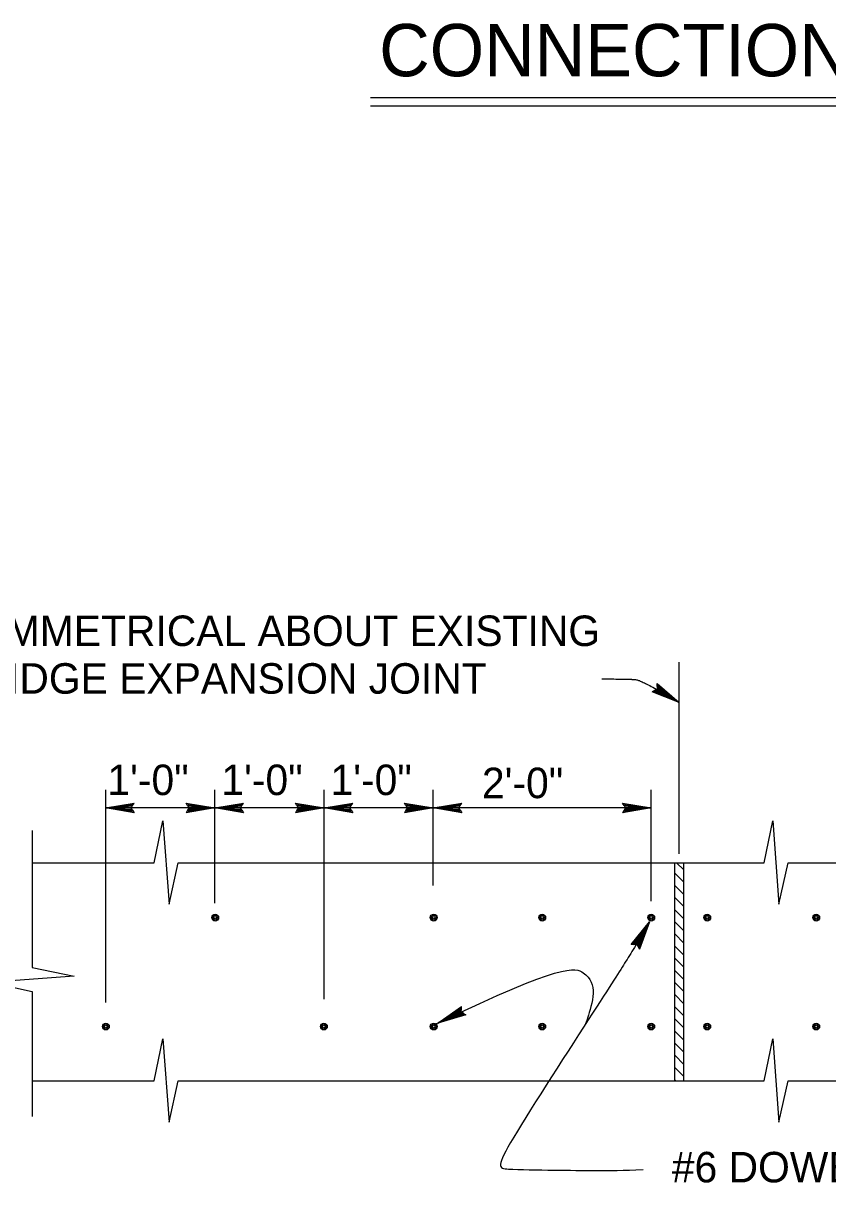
# Model space of a CAD drawing. Extents: x 6348715.77 to 6348718.6, y 1974615.77 to 1974617.6.
# Drawn here: x 6348717.1173 to 6348717.4247, y 1974616.6469 to 1974617.0904 of the extents above; entities that cross this region are included whole.
import ezdxf

# ---------------------------------------------------------------- set-up
doc = ezdxf.new("R2010")
doc.units = 0
for name, color, linetype in [('14 Ramp Anno', 7, 'Continuous'), ('201 Center and Station Line', 7, 'Continuous'), ('210 Border', 7, 'Continuous'), ('212 Leaders and Dim Lines', 7, 'Continuous'), ('213 Rebar', 7, 'Continuous'), ('214 Text and Titles', 7, 'Continuous'), ('240 Concrete', 7, 'Continuous')]:
    doc.layers.add(name, color=color, linetype=linetype)

msp = doc.modelspace()

# ---------------------------------------------------------------- linework, layer by layer
at = {"layer": '14 Ramp Anno'}
for p, q in [((6348717.3496, 1974616.73801), (6348717.35654, 1974616.74666)), ((6348717.35014, 1974616.73803), (6348717.35654, 1974616.74666)), ((6348717.35654, 1974616.74666), (6348717.35067, 1974616.73805)), ((6348717.35654, 1974616.74666), (6348717.35121, 1974616.73807)), ((6348717.35174, 1974616.7381), (6348717.35654, 1974616.74666)), ((6348717.35201, 1974616.73763), (6348717.35654, 1974616.74666)), ((6348717.35227, 1974616.73716), (6348717.35654, 1974616.74666)), ((6348717.35654, 1974616.74666), (6348717.35253, 1974616.73669)), ((6348717.35654, 1974616.74666), (6348717.35279, 1974616.73622)), ((6348717.35067, 1974616.73805), (6348717.3496, 1974616.73801)), ((6348717.35067, 1974616.73805), (6348717.35174, 1974616.7381)), ((6348717.35174, 1974616.7381), (6348717.35227, 1974616.73716)), ((6348717.35227, 1974616.73716), (6348717.35279, 1974616.73622)), ((6348717.27575, 1974616.70795), (6348717.28481, 1974616.71435)), ((6348717.27575, 1974616.70795), (6348717.28475, 1974616.71382)), ((6348717.2847, 1974616.71329), (6348717.28481, 1974616.71435)), ((6348717.2847, 1974616.71329), (6348717.27575, 1974616.70795)), ((6348717.28465, 1974616.71275), (6348717.27575, 1974616.70795)), ((6348717.28459, 1974616.71222), (6348717.27575, 1974616.70795)), ((6348717.27575, 1974616.70795), (6348717.28504, 1974616.71193)), ((6348717.27575, 1974616.70795), (6348717.28549, 1974616.71164)), ((6348717.28595, 1974616.71135), (6348717.27575, 1974616.70795)), ((6348717.2864, 1974616.71106), (6348717.27575, 1974616.70795)), ((6348717.28459, 1974616.71222), (6348717.2847, 1974616.71329)), ((6348717.28549, 1974616.71164), (6348717.28459, 1974616.71222)), ((6348717.28549, 1974616.71164), (6348717.2864, 1974616.71106))]:
    msp.add_line(p, q, dxfattribs=at)
at = {"layer": '201 Center and Station Line'}
msp.add_line((6348717.36792, 1974616.77271), (6348717.36792, 1974616.84594), dxfattribs=at)
at = {"layer": '210 Border'}
msp.add_open_spline([(6348717.27443, 1974616.70731), (6348717.27477, 1974616.70748), (6348717.27511, 1974616.70764), (6348717.27544, 1974616.7078)], degree=2, dxfattribs=at)
at = {"layer": '212 Leaders and Dim Lines'}
for p, q in [((6348717.35855, 1974616.83515), (6348717.35759, 1974616.83465)), ((6348717.36792, 1974616.83062), (6348717.35759, 1974616.83465)), ((6348717.36792, 1974616.83062), (6348717.35807, 1974616.8349)), ((6348717.3595, 1974616.83565), (6348717.35855, 1974616.83515)), ((6348717.35855, 1974616.83515), (6348717.36792, 1974616.83062)), ((6348717.35902, 1974616.8354), (6348717.36792, 1974616.83062)), ((6348717.35948, 1974616.83672), (6348717.35947, 1974616.83779)), ((6348717.35947, 1974616.83779), (6348717.36792, 1974616.83062)), ((6348717.35947, 1974616.83726), (6348717.36792, 1974616.83062)), ((6348717.36792, 1974616.83062), (6348717.35948, 1974616.83672)), ((6348717.35948, 1974616.83672), (6348717.3595, 1974616.83565)), ((6348717.36792, 1974616.83062), (6348717.35949, 1974616.83618)), ((6348717.3595, 1974616.83565), (6348717.36792, 1974616.83062)), ((6348717.14878, 1974616.71582), (6348717.14878, 1974616.79713)), ((6348717.19045, 1974616.75386), (6348717.19045, 1974616.79713)), ((6348717.23223, 1974616.7171), (6348717.23223, 1974616.79713)), ((6348717.2739, 1974616.76056), (6348717.2739, 1974616.79713)), ((6348717.35724, 1974616.75454), (6348717.35724, 1974616.79713)), ((6348717.14867, 1974616.79025), (6348717.15961, 1974616.79208)), ((6348717.14867, 1974616.79025), (6348717.15933, 1974616.79162)), ((6348717.15905, 1974616.79117), (6348717.14867, 1974616.79025)), ((6348717.15877, 1974616.79071), (6348717.14867, 1974616.79025)), ((6348717.19045, 1974616.79025), (6348717.14867, 1974616.79025)), ((6348717.15848, 1974616.79025), (6348717.14867, 1974616.79025)), ((6348717.15961, 1974616.78843), (6348717.14867, 1974616.79025)), ((6348717.14867, 1974616.79025), (6348717.15905, 1974616.78934)), ((6348717.15933, 1974616.78888), (6348717.14867, 1974616.79025)), ((6348717.14867, 1974616.79025), (6348717.15877, 1974616.7898)), ((6348717.15848, 1974616.79025), (6348717.15905, 1974616.79117)), ((6348717.15905, 1974616.78934), (6348717.15848, 1974616.79025)), ((6348717.15905, 1974616.79117), (6348717.15961, 1974616.79208)), ((6348717.15905, 1974616.78934), (6348717.15961, 1974616.78843)), ((6348717.18008, 1974616.79117), (6348717.17951, 1974616.79208)), ((6348717.17951, 1974616.79208), (6348717.19045, 1974616.79025)), ((6348717.19045, 1974616.79025), (6348717.17951, 1974616.78843)), ((6348717.18008, 1974616.78934), (6348717.17951, 1974616.78843)), ((6348717.1798, 1974616.79162), (6348717.19045, 1974616.79025)), ((6348717.19045, 1974616.79025), (6348717.1798, 1974616.78888)), ((6348717.19045, 1974616.79025), (6348717.18008, 1974616.79117)), ((6348717.18008, 1974616.79117), (6348717.18064, 1974616.79025)), ((6348717.18008, 1974616.78934), (6348717.19045, 1974616.79025)), ((6348717.18064, 1974616.79025), (6348717.18008, 1974616.78934)), ((6348717.19045, 1974616.79025), (6348717.18036, 1974616.79071)), ((6348717.18036, 1974616.7898), (6348717.19045, 1974616.79025)), ((6348717.18064, 1974616.79025), (6348717.19045, 1974616.79025)), ((6348717.19045, 1974616.79025), (6348717.20139, 1974616.79208)), ((6348717.19045, 1974616.79025), (6348717.20111, 1974616.79162)), ((6348717.20083, 1974616.79117), (6348717.19045, 1974616.79025)), ((6348717.20055, 1974616.79071), (6348717.19045, 1974616.79025)), ((6348717.23223, 1974616.79025), (6348717.19045, 1974616.79025)), ((6348717.20026, 1974616.79025), (6348717.19045, 1974616.79025)), ((6348717.20139, 1974616.78843), (6348717.19045, 1974616.79025)), ((6348717.19045, 1974616.79025), (6348717.20083, 1974616.78934)), ((6348717.20111, 1974616.78888), (6348717.19045, 1974616.79025)), ((6348717.19045, 1974616.79025), (6348717.20055, 1974616.7898)), ((6348717.20026, 1974616.79025), (6348717.20083, 1974616.79117)), ((6348717.20083, 1974616.78934), (6348717.20026, 1974616.79025)), ((6348717.20083, 1974616.79117), (6348717.20139, 1974616.79208)), ((6348717.20083, 1974616.78934), (6348717.20139, 1974616.78843)), ((6348717.22186, 1974616.79117), (6348717.22129, 1974616.79208)), ((6348717.22129, 1974616.79208), (6348717.23223, 1974616.79025)), ((6348717.23223, 1974616.79025), (6348717.22129, 1974616.78843)), ((6348717.22186, 1974616.78934), (6348717.22129, 1974616.78843)), ((6348717.22158, 1974616.79162), (6348717.23223, 1974616.79025)), ((6348717.23223, 1974616.79025), (6348717.22158, 1974616.78888)), ((6348717.23223, 1974616.79025), (6348717.22186, 1974616.79117)), ((6348717.22186, 1974616.79117), (6348717.22242, 1974616.79025)), ((6348717.22186, 1974616.78934), (6348717.23223, 1974616.79025)), ((6348717.22242, 1974616.79025), (6348717.22186, 1974616.78934)), ((6348717.23223, 1974616.79025), (6348717.22214, 1974616.79071)), ((6348717.22214, 1974616.7898), (6348717.23223, 1974616.79025)), ((6348717.22242, 1974616.79025), (6348717.23223, 1974616.79025)), ((6348717.23223, 1974616.79025), (6348717.24317, 1974616.79208)), ((6348717.23223, 1974616.79025), (6348717.24289, 1974616.79162)), ((6348717.24261, 1974616.79117), (6348717.23223, 1974616.79025)), ((6348717.24233, 1974616.79071), (6348717.23223, 1974616.79025)), ((6348717.2739, 1974616.79025), (6348717.23223, 1974616.79025)), ((6348717.24204, 1974616.79025), (6348717.23223, 1974616.79025)), ((6348717.24317, 1974616.78843), (6348717.23223, 1974616.79025)), ((6348717.23223, 1974616.79025), (6348717.24261, 1974616.78934)), ((6348717.24289, 1974616.78888), (6348717.23223, 1974616.79025)), ((6348717.23223, 1974616.79025), (6348717.24233, 1974616.7898)), ((6348717.24204, 1974616.79025), (6348717.24261, 1974616.79117)), ((6348717.24261, 1974616.78934), (6348717.24204, 1974616.79025)), ((6348717.24261, 1974616.79117), (6348717.24317, 1974616.79208)), ((6348717.24261, 1974616.78934), (6348717.24317, 1974616.78843)), ((6348717.26353, 1974616.79117), (6348717.26296, 1974616.79208)), ((6348717.26296, 1974616.79208), (6348717.2739, 1974616.79025)), ((6348717.2739, 1974616.79025), (6348717.26296, 1974616.78843)), ((6348717.26353, 1974616.78934), (6348717.26296, 1974616.78843)), ((6348717.26324, 1974616.79162), (6348717.2739, 1974616.79025)), ((6348717.2739, 1974616.79025), (6348717.26324, 1974616.78888)), ((6348717.2739, 1974616.79025), (6348717.26353, 1974616.79117)), ((6348717.26353, 1974616.79117), (6348717.26409, 1974616.79025)), ((6348717.26353, 1974616.78934), (6348717.2739, 1974616.79025)), ((6348717.26409, 1974616.79025), (6348717.26353, 1974616.78934)), ((6348717.2739, 1974616.79025), (6348717.26381, 1974616.79071)), ((6348717.26381, 1974616.7898), (6348717.2739, 1974616.79025)), ((6348717.26409, 1974616.79025), (6348717.2739, 1974616.79025)), ((6348717.2739, 1974616.79025), (6348717.28484, 1974616.79208)), ((6348717.2739, 1974616.79025), (6348717.28456, 1974616.79162)), ((6348717.28428, 1974616.79117), (6348717.2739, 1974616.79025)), ((6348717.28399, 1974616.79071), (6348717.2739, 1974616.79025)), ((6348717.35724, 1974616.79025), (6348717.2739, 1974616.79025)), ((6348717.28371, 1974616.79025), (6348717.2739, 1974616.79025)), ((6348717.28484, 1974616.78843), (6348717.2739, 1974616.79025)), ((6348717.2739, 1974616.79025), (6348717.28428, 1974616.78934)), ((6348717.28456, 1974616.78888), (6348717.2739, 1974616.79025)), ((6348717.2739, 1974616.79025), (6348717.28399, 1974616.7898)), ((6348717.28371, 1974616.79025), (6348717.28428, 1974616.79117)), ((6348717.28428, 1974616.78934), (6348717.28371, 1974616.79025)), ((6348717.28428, 1974616.79117), (6348717.28484, 1974616.79208)), ((6348717.28428, 1974616.78934), (6348717.28484, 1974616.78843)), ((6348717.34686, 1974616.79117), (6348717.3463, 1974616.79208)), ((6348717.3463, 1974616.79208), (6348717.35724, 1974616.79025)), ((6348717.35724, 1974616.79025), (6348717.3463, 1974616.78843)), ((6348717.34686, 1974616.78934), (6348717.3463, 1974616.78843)), ((6348717.34658, 1974616.79162), (6348717.35724, 1974616.79025)), ((6348717.35724, 1974616.79025), (6348717.34658, 1974616.78888)), ((6348717.35724, 1974616.79025), (6348717.34686, 1974616.79117)), ((6348717.34686, 1974616.79117), (6348717.34743, 1974616.79025)), ((6348717.34686, 1974616.78934), (6348717.35724, 1974616.79025)), ((6348717.34743, 1974616.79025), (6348717.34686, 1974616.78934)), ((6348717.35724, 1974616.79025), (6348717.34714, 1974616.79071)), ((6348717.34714, 1974616.7898), (6348717.35724, 1974616.79025)), ((6348717.34743, 1974616.79025), (6348717.35724, 1974616.79025))]:
    msp.add_line(p, q, dxfattribs=at)
for points, degree in [([(6348717.33832, 1974616.83961), (6348717.34885, 1974616.83952), (6348717.35351, 1974616.83922), (6348717.36792, 1974616.83062)], 2), ([(6348717.35654, 1974616.74666), (6348717.35305, 1974616.74043), (6348717.34787, 1974616.73199), (6348717.341, 1974616.72135), (6348717.29695, 1974616.65314), (6348717.29958, 1974616.65202), (6348717.32127, 1974616.65172), (6348717.33574, 1974616.65152), (6348717.34669, 1974616.65159), (6348717.35414, 1974616.65195)], 3), ([(6348717.27575, 1974616.70795), (6348717.32353, 1974616.73101), (6348717.33319, 1974616.72763), (6348717.33617, 1974616.71995), (6348717.33241, 1974616.70837), (6348717.33223, 1974616.70782), (6348717.33196, 1974616.70729), (6348717.33162, 1974616.70679)], 3)]:
    msp.add_open_spline(points, degree=degree, dxfattribs=at)
at = {"layer": '213 Rebar'}
for centre, radius in [((6348717.19063, 1974616.7483), 0.00131), ((6348717.19063, 1974616.7483), 0.000972), ((6348717.27415, 1974616.7483), 0.00131), ((6348717.27415, 1974616.7483), 0.000972), ((6348717.31559, 1974616.7483), 0.00131), ((6348717.31559, 1974616.7483), 0.000972), ((6348717.35724, 1974616.7483), 0.00131), ((6348717.35724, 1974616.7483), 0.000972), ((6348717.37864, 1974616.7483), 0.00131), ((6348717.37864, 1974616.7483), 0.000972), ((6348717.42029, 1974616.7483), 0.00131), ((6348717.42029, 1974616.7483), 0.000972), ((6348717.19063, 1974616.7483), 0.000485), ((6348717.27415, 1974616.7483), 0.000485), ((6348717.31559, 1974616.7483), 0.000485), ((6348717.35724, 1974616.7483), 0.000485), ((6348717.37864, 1974616.7483), 0.000485), ((6348717.42029, 1974616.7483), 0.000485), ((6348717.14885, 1974616.70665), 0.00131), ((6348717.14885, 1974616.70665), 0.000972), ((6348717.14885, 1974616.70665), 0.000485), ((6348717.23216, 1974616.70665), 0.00131), ((6348717.23216, 1974616.70665), 0.000972), ((6348717.23216, 1974616.70665), 0.000485), ((6348717.27415, 1974616.70665), 0.00131), ((6348717.27415, 1974616.70665), 0.000972), ((6348717.27415, 1974616.70665), 0.000485), ((6348717.31559, 1974616.70665), 0.00131), ((6348717.31559, 1974616.70665), 0.000972), ((6348717.31559, 1974616.70665), 0.000485), ((6348717.35724, 1974616.70665), 0.00131), ((6348717.35724, 1974616.70665), 0.000972), ((6348717.35724, 1974616.70665), 0.000485), ((6348717.37864, 1974616.70665), 0.00131), ((6348717.37864, 1974616.70665), 0.000972), ((6348717.37864, 1974616.70665), 0.000485), ((6348717.42029, 1974616.70665), 0.00131), ((6348717.42029, 1974616.70665), 0.000972), ((6348717.42029, 1974616.70665), 0.000485)]:
    msp.add_circle(centre, radius, dxfattribs=at)
at = {"layer": '214 Text and Titles'}
for p, q in [((6348717.24997, 1974617.062), (6348717.70638, 1974617.062)), ((6348717.24997, 1974617.05876), (6348717.70638, 1974617.05876))]:
    msp.add_line(p, q, dxfattribs=at)
at = {"layer": '240 Concrete'}
for p, q in [((6348717.1673, 1974616.76925), (6348717.17059, 1974616.78529)), ((6348717.17059, 1974616.78529), (6348717.17299, 1974616.75343)), ((6348717.40039, 1974616.76925), (6348717.40367, 1974616.78529)), ((6348717.40367, 1974616.78529), (6348717.40608, 1974616.75343)), ((6348717.1207, 1974616.78159), (6348717.1207, 1974616.72918)), ((6348717.1207, 1974616.76925), (6348717.1673, 1974616.76925)), ((6348717.17299, 1974616.75343), (6348717.17647, 1974616.76925)), ((6348717.17647, 1974616.76925), (6348717.2739, 1974616.76926)), ((6348717.2739, 1974616.76925), (6348717.40039, 1974616.76925)), ((6348717.36624, 1974616.68592), (6348717.36624, 1974616.76925)), ((6348717.36697, 1974616.76925), (6348717.36971, 1974616.76652)), ((6348717.36971, 1974616.68592), (6348717.36971, 1974616.76925)), ((6348717.40608, 1974616.75343), (6348717.40955, 1974616.76925)), ((6348717.40955, 1974616.76925), (6348717.45738, 1974616.76925)), ((6348717.36624, 1974616.76535), (6348717.36971, 1974616.76188)), ((6348717.36624, 1974616.76061), (6348717.36971, 1974616.75714)), ((6348717.36624, 1974616.75597), (6348717.36971, 1974616.7525)), ((6348717.36624, 1974616.75133), (6348717.36971, 1974616.74786)), ((6348717.36624, 1974616.74669), (6348717.36971, 1974616.74322)), ((6348717.36624, 1974616.74205), (6348717.36971, 1974616.73858)), ((6348717.36624, 1974616.73741), (6348717.36971, 1974616.73394)), ((6348717.36624, 1974616.73277), (6348717.36971, 1974616.7293)), ((6348717.1207, 1974616.72918), (6348717.13673, 1974616.72589)), ((6348717.36624, 1974616.72813), (6348717.36971, 1974616.72466)), ((6348717.13673, 1974616.72589), (6348717.10488, 1974616.72349)), ((6348717.10488, 1974616.72349), (6348717.1207, 1974616.72001)), ((6348717.36624, 1974616.72349), (6348717.36971, 1974616.72002)), ((6348717.1207, 1974616.72001), (6348717.1207, 1974616.67218)), ((6348717.36624, 1974616.71885), (6348717.36971, 1974616.71538)), ((6348717.36624, 1974616.71421), (6348717.36971, 1974616.71074)), ((6348717.36624, 1974616.70957), (6348717.36971, 1974616.7061)), ((6348717.36624, 1974616.70493), (6348717.36971, 1974616.70146)), ((6348717.16731, 1974616.68592), (6348717.17059, 1974616.70195)), ((6348717.17059, 1974616.70195), (6348717.17299, 1974616.67009)), ((6348717.40039, 1974616.68592), (6348717.40367, 1974616.70195)), ((6348717.40367, 1974616.70195), (6348717.40608, 1974616.67009)), ((6348717.36624, 1974616.70029), (6348717.36971, 1974616.69682)), ((6348717.36624, 1974616.69565), (6348717.36971, 1974616.69218)), ((6348717.36624, 1974616.69103), (6348717.36959, 1974616.68768)), ((6348717.1207, 1974616.68592), (6348717.16731, 1974616.68592)), ((6348717.17299, 1974616.67009), (6348717.17647, 1974616.68592)), ((6348717.17647, 1974616.68592), (6348717.2739, 1974616.68592)), ((6348717.2739, 1974616.68592), (6348717.40039, 1974616.68592)), ((6348717.3662, 1974616.68637), (6348717.36666, 1974616.68592)), ((6348717.40608, 1974616.67009), (6348717.40955, 1974616.68592)), ((6348717.40955, 1974616.68592), (6348717.45738, 1974616.68592))]:
    msp.add_line(p, q, dxfattribs=at)

# ---------------------------------------------------------------- texts
at = {"layer": '212 Leaders and Dim Lines'}
for s, p in [('1\'-0"', (6348717.14943, 1974616.79516)), ('1\'-0"', (6348717.19299, 1974616.79516)), ('1\'-0"', (6348717.2347, 1974616.79516)), ('2\'-0"', (6348717.29257, 1974616.79398))]:
    msp.add_text(s, height=0.011667, dxfattribs=at).set_placement(p)
at = {"layer": '214 Text and Titles'}
for s, height, p in [('CONNECTION TO STRUCTURE', 0.0200026, (6348717.2533, 1974617.07007)), ('SYMMETRICAL ABOUT EXISTING ', 0.0116668, (6348717.08979, 1974616.85217)), ('BRIDGE EXPANSION JOINT', 0.0116668, (6348717.08979, 1974616.83394)), ('#6 DOWEL', 0.011667, (6348717.36513, 1974616.64704))]:
    msp.add_text(s, height=height, dxfattribs=at).set_placement(p)

doc.saveas('drawing.dxf')
